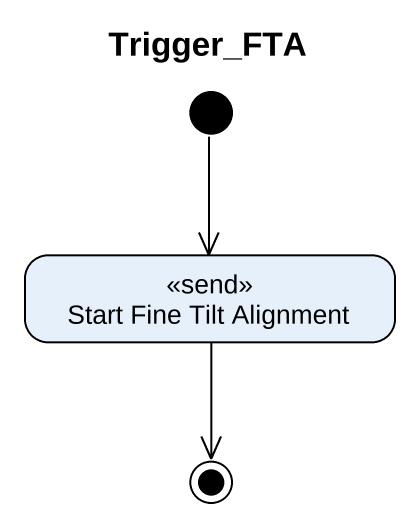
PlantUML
@startuml
title Trigger_FTA
hide empty description
state "Start Fine Tilt Alignment" as Start_Fine_Tilt_Alignment <<send>>
[*] --> Start_Fine_Tilt_Alignment
Start_Fine_Tilt_Alignment --> [*]
@enduml
